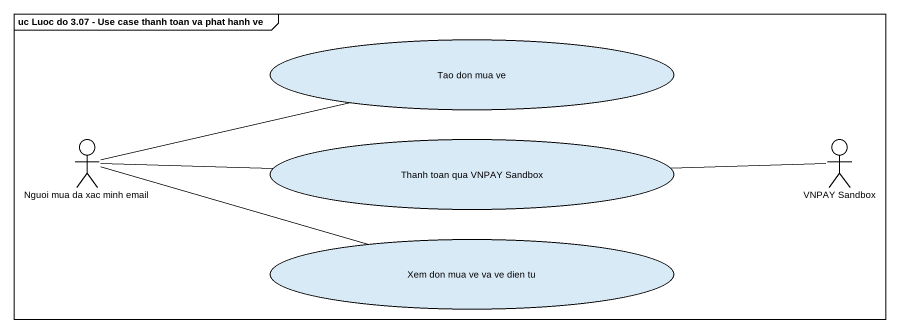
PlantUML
@startuml
mainframe uc Luoc do 3.07 - Use case thanh toan va phat hanh ve
usecase "Tao don mua ve" as Tao_don_mua_ve
actor "Nguoi mua da xac minh email" as Nguoi_mua_da_xac_minh_email
usecase "Thanh toan qua VNPAY Sandbox" as Thanh_toan_qua_VNPAY_Sandbox
actor "VNPAY Sandbox" as VNPAY_Sandbox
usecase "Xem don mua ve va ve dien tu" as Xem_don_mua_ve_va_ve_dien_tu
Nguoi_mua_da_xac_minh_email -right- Tao_don_mua_ve
Nguoi_mua_da_xac_minh_email -right- Thanh_toan_qua_VNPAY_Sandbox
Nguoi_mua_da_xac_minh_email -right- Xem_don_mua_ve_va_ve_dien_tu
VNPAY_Sandbox -left- Thanh_toan_qua_VNPAY_Sandbox
@enduml
